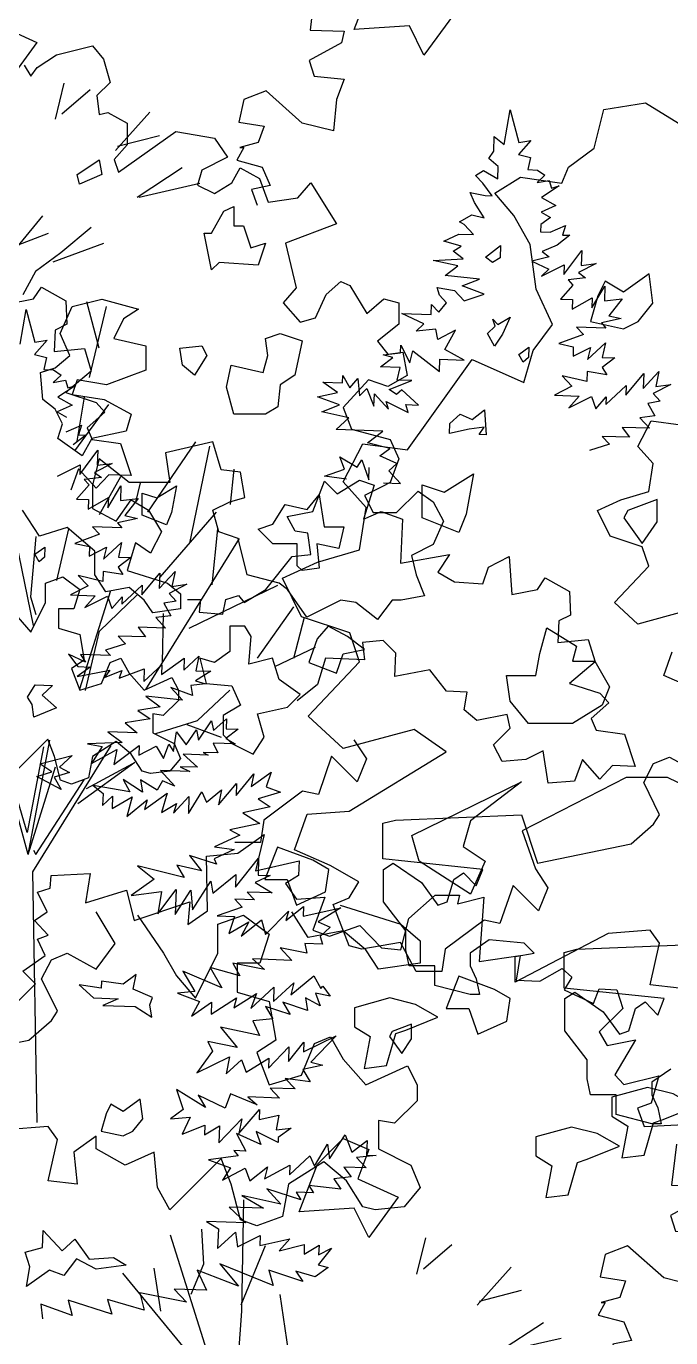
# Model space of a CAD drawing. Header units: inches. Extents: x 11.9 to 85.3, y 21.1 to 37.4.
# Drawn here: x 53.824 to 54.137, y 23.204 to 23.84 of the extents above; entities that cross this region are included whole.
import ezdxf

# ---------------------------------------------------------------- set-up
doc = ezdxf.new("R2010")
doc.units = ezdxf.units.IN
doc.header["$MEASUREMENT"] = 0
doc.layers.add('CAY', color=94, linetype='Continuous')
doc.layers.add('CAY-3', color=61, linetype='Continuous')

# ---------------------------------------------------------------- blocks, each defined once
blk = doc.blocks.new('A$C76451831')
at = {"layer": 'CAY'}
for p, q in [((5943, 1269.4), (5949.7, 1306.8)), ((5949.7, 1306.8), (5958.9, 1271.5)), ((5931.9, 1262.1), (5932.4, 1277.9)), ((5932.4, 1277.9), (5943, 1269.4)), ((5926.6, 1254.1), (5931.9, 1262.1)), ((5972.1, 1273.8), (5958.5, 1258.4)), ((5958.9, 1271.5), (5972.1, 1273.8)), ((5936.7, 1245.6), (5926.6, 1254.1)), ((5958.5, 1258.4), (5971.5, 1255.2)), ((5971.5, 1255.2), (5968.8, 1242.2)), ((5912.4, 1236), (5920.7, 1241.1)), ((5920.2, 1227.6), (5912.4, 1236)), ((5920.7, 1241.1), (5936.3, 1232.4)), ((5936.3, 1232.4), (5936.7, 1245.6)), ((5968.8, 1242.2), (5979.2, 1241.8)), ((5987.1, 1236.1), (5978.7, 1228.2)), ((5979.2, 1241.8), (5987.1, 1236.1)), ((5930.2, 1214.1), (5920.2, 1227.6)), ((5978.7, 1228.2), (5991.9, 1230.5)), ((6002.6, 1224.7), (5983.6, 1212.2)), ((5991.9, 1230.5), (5994.4, 1222.3)), ((5994.4, 1222.3), (6002.6, 1224.7)), ((5906.3, 1217.6), (5922.5, 1214.3)), ((5911.3, 1206.6), (5906.3, 1217.6)), ((5921.6, 1190.3), (5911.3, 1206.6)), ((5922.5, 1214.3), (5930.2, 1214.1)), ((5983.6, 1212.2), (5999.1, 1203.5)), ((5894.8, 1185.8), (5908.2, 1193.5)), ((5908.2, 1193.5), (5921.6, 1190.3)), ((5993.3, 1190.6), (5982.6, 1182.8)), ((5999.1, 1203.5), (5983, 1196.4)), ((5983, 1196.4), (5993.3, 1190.6)), ((5900.1, 1182.9), (5894.8, 1185.8)), ((5910.1, 1172.2), (5900.1, 1182.9)), ((5982.6, 1182.8), (5982.3, 1175.1)), ((5992.7, 1174.7), (6009.3, 1181.8)), ((6009.3, 1181.8), (6006.2, 1171.5)), ((5878.2, 1165.1), (5894.3, 1172.7)), ((5896.6, 1159.5), (5878.2, 1165.1)), ((5894.3, 1172.7), (5910.1, 1172.2)), ((5982.3, 1175.1), (5992.7, 1174.7)), ((6013.9, 1171.3), (6000.4, 1160.8)), ((6006.2, 1171.5), (6013.9, 1171.3)), ((5888.2, 1154.3), (5896.6, 1159.5)), ((5898.8, 1145.8), (5888.2, 1154.3)), ((5991.8, 1148), (5973, 1143.2)), ((6000.4, 1160.8), (5984.3, 1153.7)), ((5984.3, 1153.7), (5991.8, 1148)), ((6007.4, 1128.9), (6026.9, 1154.9)), ((6026.9, 1154.9), (6026.3, 1138.6)), ((5866.6, 1144.2), (5898.8, 1145.8)), ((5893.1, 1138.3), (5866.6, 1144.2)), ((5879.6, 1127.9), (5893.1, 1138.3)), ((5973, 1143.2), (5991.3, 1134.9)), ((5983.3, 1127), (6007.8, 1139.3)), ((5991.3, 1134.9), (5983.3, 1127)), ((6007.8, 1139.3), (6007.4, 1128.9)), ((6042.3, 1140.8), (6023.3, 1131)), ((6026.3, 1138.6), (6042.3, 1140.8)), ((5916.6, 1123.9), (5879.6, 1127.9)), ((5897.8, 1116.8), (5916.6, 1123.9)), ((6030.9, 1125.3), (6012.2, 1123.3)), ((6012.2, 1123.3), (6017.4, 1117.6)), ((6023.3, 1131), (6030.9, 1125.3)), ((5435.2, 1102.7), (5443.6, 1115.3)), ((5443.6, 1115.3), (5470, 1100.6)), ((5871, 1115), (5889.4, 1111.7)), ((5873.4, 1106.8), (5871, 1115)), ((5880.8, 1098.4), (5873.4, 1106.8)), ((5889.4, 1111.7), (5899.9, 1100.4)), ((5921.5, 1107.8), (5897.8, 1116.8)), ((5899.9, 1100.4), (5921.5, 1107.8)), ((6017.4, 1117.6), (6003.8, 1102.2)), ((6037.9, 1092.9), (6051.8, 1116.4)), ((6051.8, 1116.4), (6051.3, 1100.6)), ((5407.8, 1097.4), (5435.2, 1102.7)), ((5420.6, 1053.6), (5427.3, 1091)), ((5427.3, 1091), (5436.5, 1055.8)), ((5470, 1100.6), (5471.1, 1075.2)), ((5864.5, 1085.8), (5864.9, 1096.7)), ((5864.9, 1096.7), (5872.8, 1088.2)), ((5872.8, 1088.2), (5880.8, 1098.4)), ((6003.8, 1102.2), (6016.9, 1101.8)), ((6016.5, 1091.4), (6038.3, 1103.8)), ((6016.9, 1101.8), (6016.5, 1091.4)), ((6038.3, 1103.8), (6037.9, 1092.9)), ((6051.3, 1100.6), (6070.4, 1102.6)), ((6070.4, 1102.6), (6056.2, 1084.5)), ((5856.5, 1075.7), (5832.8, 1086.9)), ((5832.8, 1086.9), (5864.5, 1085.8)), ((6069.6, 1081.4), (6048.2, 1076.7)), ((6048.2, 1076.7), (6053, 1071.1)), ((6056.2, 1084.5), (6069.6, 1081.4)), ((5458.4, 1068.9), (5457.3, 1045.7)), ((5471.1, 1075.2), (5458.4, 1068.9)), ((5848, 1067.8), (5856.5, 1075.7)), ((5869.4, 1069.8), (5848, 1067.8)), ((5871.7, 1058.8), (5869.4, 1069.8)), ((5890.7, 1069), (5871.7, 1058.8)), ((5879.1, 1048.1), (5890.7, 1069)), ((6028.7, 1064.2), (6002.1, 1054.3)), ((6053, 1071.1), (6021.3, 1072.2)), ((6021.3, 1072.2), (6028.7, 1064.2)), ((5449.8, 1058.1), (5436.1, 1042.7)), ((5436.5, 1055.8), (5449.8, 1058.1)), ((5457.3, 1045.7), (5490, 1048.9)), ((5490, 1048.9), (5497.4, 1024.6)), ((5831.4, 1044.3), (5831.6, 1052.5)), ((5831.6, 1052.5), (5841.4, 1033.6)), ((5900, 1036.5), (5879.1, 1048.1)), ((6002.1, 1054.3), (6017.8, 1051)), ((6017.8, 1051), (6017.5, 1040.6)), ((6017.5, 1040.6), (6036.4, 1050.3)), ((6033.2, 1037.3), (6052.4, 1055.2)), ((6036.4, 1050.3), (6033.2, 1037.3)), ((6052.4, 1055.2), (6049.1, 1039.5)), ((5436.1, 1042.7), (5449.1, 1039.5)), ((5449.1, 1039.5), (5446.4, 1026.4)), ((5809.5, 1029.2), (5823, 1039.2)), ((5812.7, 1042.3), (5831.4, 1044.3)), ((5823, 1039.2), (5812.7, 1042.3)), ((5841.4, 1033.6), (5844.6, 1046.6)), ((5844.6, 1046.6), (5873.3, 1024.3)), ((5873.3, 1024.3), (5873.7, 1037.4)), ((5873.7, 1037.4), (5900, 1036.5)), ((6062.7, 1039), (6048.8, 1028.6)), ((6049.1, 1039.5), (6062.7, 1039)), ((2228.3, 971.5), (2215.1, 1021.6)), ((5446.4, 1026.4), (5456.8, 1026.1)), ((5464.8, 1020.4), (5456.3, 1012.5)), ((5456.8, 1026.1), (5464.8, 1020.4)), ((5497.4, 1024.6), (5470, 1001.4)), ((5768.6, 1012.1), (5768.9, 1019.8)), ((5768.9, 1019.8), (5776.6, 1006.4)), ((5830.8, 1028.5), (5809.5, 1029.2)), ((5827.6, 1015), (5830.8, 1028.5)), ((6032.8, 1024.2), (6032.4, 1013.3)), ((6053.9, 1020.7), (6032.8, 1024.2)), ((6048.8, 1028.6), (6053.9, 1020.7)), ((6074.5, 998.7), (6093.9, 1022)), ((6093.3, 1005.7), (6110.2, 1024.2)), ((6093.9, 1022), (6093.3, 1005.7)), ((6110.2, 1024.2), (6107, 1008)), ((2217.8, 939.8), (2236.3, 1016.3)), ((5456.3, 1012.5), (5469.5, 1014.7)), ((5480.2, 1008.9), (5461.2, 996.5)), ((5469.5, 1014.7), (5472, 1006.5)), ((5472, 1006.5), (5480.2, 1008.9)), ((5747.3, 1012.8), (5768.6, 1012.1)), ((5763.2, 1001.4), (5747.3, 1012.8)), ((5776.6, 1006.4), (5785.1, 1016.5)), ((5785.1, 1016.5), (5787.1, 997.8)), ((5787.1, 997.8), (5795.1, 1005.7)), ((5795.1, 1005.7), (5802.6, 986.9)), ((5819.1, 1004.9), (5843.5, 1014.5)), ((5843.5, 1014.5), (5827.6, 1015)), ((6016.3, 1008.4), (5997.4, 998.7)), ((6005.9, 1019.7), (6016.3, 1008.4)), ((6032.4, 1013.3), (6005.9, 1019.7)), ((6052.8, 988.6), (6074.8, 1009.1)), ((6074.8, 1009.1), (6074.5, 998.7)), ((6122.9, 1010.1), (6104, 1000.4)), ((6107, 1008), (6122.9, 1010.1)), ((5461.2, 996.5), (5476.8, 987.8)), ((5470, 1001.4), (5502.7, 990.9)), ((5741.8, 996.7), (5763.2, 1001.4)), ((5765.5, 988.2), (5741.8, 996.7)), ((5802.6, 986.9), (5803.1, 1000)), ((5803.1, 1000), (5818.4, 983.6)), ((5818.4, 983.6), (5815.9, 991.8)), ((5815.9, 991.8), (5839.5, 980.1)), ((5827.1, 999.2), (5819.1, 1004.9)), ((5832.7, 1004.4), (5827.1, 999.2)), ((5850.7, 987.9), (5832.7, 1004.4)), ((5997.4, 998.7), (6024.1, 997.7)), ((6024.1, 997.7), (6012.8, 985)), ((6012.8, 985), (6037.3, 997.3)), ((6037.3, 997.3), (6042.2, 983.9)), ((6042.2, 983.9), (6053.1, 996.7)), ((6053.1, 996.7), (6052.8, 988.6)), ((6111.4, 992), (6098.2, 989.7)), ((6104, 1000.4), (6111.4, 992)), ((5476.8, 987.8), (5460.6, 980.6)), ((5460.6, 980.6), (5470.9, 974.8)), ((5512.2, 980.3), (5493.2, 963.4)), ((5502.7, 990.9), (5512.2, 980.3)), ((5746.2, 980.7), (5765.5, 988.2)), ((5775.4, 974.2), (5746.2, 980.7)), ((5839.5, 980.1), (5837.1, 988.4)), ((5837.1, 988.4), (5850.7, 987.9)), ((6098.2, 989.7), (6105.9, 976.3)), ((5470.3, 959), (5486.9, 966.1)), ((5486.9, 966.1), (5483.8, 955.8)), ((5493.2, 963.4), (5498.5, 950.8)), ((5761.9, 961.5), (5775.4, 974.2)), ((6070.5, 963.9), (6078.3, 953.2)), ((6099.9, 962.9), (6070.5, 963.9)), ((6105.9, 976.3), (6089.5, 974.1)), ((6089.5, 974.1), (6099.9, 962.9)), ((5491.5, 955.5), (5478, 945.1)), ((5483.8, 955.8), (5491.5, 955.5)), ((5498.5, 950.8), (5529.1, 946.6)), ((5812.1, 959.8), (5761.9, 961.5)), ((5795.8, 947.2), (5812.1, 959.8)), ((6078.3, 953.2), (6048.9, 954.2)), ((6048.9, 954.2), (6056.8, 945.8)), ((5485, 913.1), (5504.5, 939.2)), ((5504.5, 939.2), (5503.9, 922.9)), ((5529.1, 946.6), (5540.7, 911.8)), ((5819.6, 940.9), (5795.8, 947.2)), ((5808.9, 933.2), (5819.6, 940.9)), ((6056.8, 945.8), (6035.2, 938.9)), ((5460.9, 911.2), (5485.4, 923.5)), ((5485.4, 923.5), (5485, 913.1)), ((5519.9, 925), (5501, 915.3)), ((5503.9, 922.9), (5519.9, 925)), ((5770.8, 918.6), (5765.8, 931.9)), ((5765.8, 931.9), (5784.4, 920.9)), ((5784.4, 920.9), (5789.7, 928.8)), ((5789.7, 928.8), (5797.1, 907.3)), ((5827.2, 924.8), (5808.9, 933.2)), ((5818.7, 916.9), (5827.2, 924.8)), ((2201.9, 860.6), (2238.9, 910.7)), ((2204.6, 871.1), (2212.5, 918.7)), ((5483.7, 919.1), (5475.3, 895.9)), ((5502.7, 898.1), (5483.7, 919.1)), ((5508.5, 909.6), (5489.8, 907.5)), ((5489.8, 907.5), (5495.1, 901.9)), ((5501, 915.3), (5508.5, 909.6)), ((5516.4, 912.8), (5502.7, 898.1)), ((5540.7, 911.8), (5516.4, 912.8)), ((5749.2, 911.2), (5770.8, 918.6)), ((5773.1, 908.1), (5749.2, 911.2)), ((5797.1, 907.3), (5797.6, 920.4)), ((5831.4, 903.4), (5818.7, 916.9)), ((5495.1, 901.9), (5481.4, 886.5)), ((5515.5, 877.1), (5529.5, 900.7)), ((5529.5, 900.7), (5528.9, 884.8)), ((5812.9, 904), (5831.4, 903.4)), ((5481.4, 886.5), (5494.5, 886)), ((5494.1, 875.6), (5515.9, 888)), ((5494.5, 886), (5494.1, 875.6)), ((5515.9, 888), (5515.5, 877.1)), ((5528.9, 884.8), (5548, 886.9)), ((5548, 886.9), (5533.8, 868.8)), ((2281, 794.5), (2332.5, 870.4)), ((2326.2, 761), (2347.8, 865.6)), ((2491.6, 827), (2512.8, 868.3)), ((2512.8, 868.3), (2561.2, 861.8)), ((5547.3, 865.6), (5525.8, 860.9)), ((5533.8, 868.8), (5547.3, 865.6)), ((5498.9, 856.4), (5506.3, 848.5)), ((5530.6, 855.3), (5498.9, 856.4)), ((5525.8, 860.9), (5530.6, 855.3)), ((2370.1, 802.5), (2374.1, 840.9)), ((5506.3, 848.5), (5479.7, 838.5)), ((5479.7, 838.5), (5495.4, 835.2)), ((5510.8, 821.5), (5530, 839.5)), ((5530, 839.5), (5526.8, 823.7)), ((2228.6, 791.9), (2251.7, 832.8)), ((2268, 805.1), (2272.9, 825.9)), ((2516.4, 799.3), (2491.6, 827)), ((5495.4, 835.2), (5495.1, 824.8)), ((5495.1, 824.8), (5514, 834.6)), ((5514, 834.6), (5510.8, 821.5)), ((5540.3, 823.2), (5526.4, 812.8)), ((5526.8, 823.7), (5540.3, 823.2)), ((5510.4, 808.4), (5510, 797.5)), ((5531.5, 805), (5510.4, 808.4)), ((5526.4, 812.8), (5531.5, 805)), ((5570.9, 790), (5587.9, 808.4)), ((5587.9, 808.4), (5584.6, 792.2)), ((2294.3, 724.1), (2354.9, 794.5)), ((2509.3, 753.8), (2516.4, 799.3)), ((5510, 797.5), (5483.5, 803.9)), ((5483.5, 803.9), (5494, 792.7)), ((5530.4, 772.8), (5552.4, 793.3)), ((5552.1, 782.9), (5571.5, 806.3)), ((5552.4, 793.3), (5552.1, 782.9)), ((5571.5, 806.3), (5570.9, 790)), ((5600.5, 794.4), (5581.6, 784.6)), ((5584.6, 792.2), (5600.5, 794.4)), ((5494, 792.7), (5475, 782.9)), ((5475, 782.9), (5501.7, 782)), ((5501.7, 782), (5490.4, 769.2)), ((5490.4, 769.2), (5514.9, 781.5)), ((5514.9, 781.5), (5519.8, 768.2)), ((5519.8, 768.2), (5530.7, 781)), ((5530.7, 781), (5530.4, 772.8)), ((5581.6, 784.6), (5589, 776.2)), ((2159.9, 768.1), (2154, 702.8)), ((2182.7, 720.5), (2195.7, 776.4)), ((2278.7, 602.9), (2379.6, 765.8)), ((2350.1, 715.8), (2356.4, 776.4)), ((5589, 776.2), (5575.8, 773.9)), ((5575.8, 773.9), (5583.5, 760.5)), ((2157.5, 671.8), (2138.7, 763.4)), ((2463.9, 740.3), (2509.3, 753.8)), ((5583.5, 760.5), (5567.1, 758.4)), ((5567.1, 758.4), (5577.6, 747.1)), ((2426.2, 723.2), (2463.9, 740.3)), ((5526.5, 738.5), (5534.4, 730.1)), ((5555.9, 737.5), (5526.5, 738.5)), ((5577.6, 747.1), (5548.1, 748.2)), ((5548.1, 748.2), (5555.9, 737.5)), ((2446.8, 681.3), (2426.2, 723.2)), ((5534.4, 730.1), (5512.8, 723.1)), ((5512.8, 723.1), (5518.1, 717.5)), ((2207.6, 603.7), (2240.9, 709.9)), ((2325.4, 669), (2421.3, 715.4)), ((5472.8, 719.1), (5482.8, 705.6)), ((5491.1, 710.3), (5472.8, 719.1)), ((5518.1, 717.5), (5485.9, 718.6)), ((5485.9, 718.6), (5491.1, 710.3)), ((5573.1, 697), (5597.7, 714.7)), ((5597.3, 701.6), (5613.7, 716.9)), ((5597.7, 714.7), (5597.3, 701.6)), ((5613.7, 716.9), (5610.4, 701.1)), ((2154, 702.8), (2159.9, 684)), ((2228.7, 665.9), (2269.2, 705.2)), ((5496.3, 705.1), (5482.4, 694.7)), ((5482.4, 694.7), (5517.5, 701.6)), ((5482.8, 705.6), (5496.3, 705.1)), ((5517.5, 701.6), (5511.8, 693.7)), ((5511.8, 693.7), (5530.6, 701.2)), ((5527.6, 693.1), (5554.7, 703.1)), ((5530.6, 701.2), (5527.6, 693.1)), ((5554.2, 689.5), (5573.5, 707.4)), ((5554.7, 703.1), (5554.2, 689.5)), ((5573.5, 707.4), (5573.1, 697)), ((5626.7, 700.5), (5610, 690.2)), ((5610.4, 701.1), (5626.7, 700.5)), ((2296.7, 631.7), (2297.9, 685.1)), ((2399.3, 636.8), (2438.6, 692.2)), ((2438.6, 636.8), (2450, 680.8)), ((2498.7, 664.2), (2446.8, 681.3)), ((5606.7, 674.5), (5583.5, 683)), ((5583.5, 683), (5596.1, 669.4)), ((5620.8, 687.1), (5604.8, 685)), ((5604.8, 685), (5606.7, 674.5)), ((5610, 690.2), (5620.8, 687.1)), ((2213.4, 601.8), (2228.7, 665.9)), ((5596.1, 669.4), (5556.4, 673.5)), ((5556.4, 673.5), (5571.9, 662.1)), ((2509.3, 632.9), (2498.7, 664.2)), ((5571.9, 662.1), (5547.7, 658)), ((5547.7, 658), (5561, 649.3)), ((2417.8, 627.7), (2461.8, 648.6)), ((5561, 649.3), (5534.1, 644.8)), ((5534.1, 644.8), (5546.9, 634)), ((5613.2, 626.2), (5627.1, 647)), ((5627.1, 647), (5629.4, 636.5)), ((5629.4, 636.5), (5643.5, 649.2)), ((5656.2, 637.9), (5642.7, 627.9)), ((5643.5, 649.2), (5643.1, 638.3)), ((5643.1, 638.3), (5656.2, 637.9)), ((5530.7, 623.7), (5493.4, 622.2)), ((5515.2, 635.1), (5530.7, 623.7)), ((5546.9, 634), (5515.2, 635.1)), ((5586.1, 614), (5589.5, 635.2)), ((5589.5, 635.2), (5599.9, 621.2)), ((5599.9, 621.2), (5610.9, 637.2)), ((5610.9, 637.2), (5613.2, 626.2)), ((5642.7, 627.9), (5652.9, 622.1)), ((5493.4, 622.2), (5509.2, 619.4)), ((5509.2, 619.4), (5497.7, 600.8)), ((5497.7, 600.8), (5525, 616.1)), ((5521.7, 599.9), (5549.1, 620.3)), ((5525, 616.1), (5521.7, 599.9)), ((5549.1, 620.3), (5548.8, 609.9)), ((5548.8, 609.9), (5567.7, 619.6)), ((5567.7, 619.6), (5575.4, 606.2)), ((5575.4, 606.2), (5581.3, 621.9)), ((5581.3, 621.9), (5586.1, 614)), ((5596.8, 610.9), (5612.2, 596.8)), ((5623.5, 610), (5596.8, 610.9)), ((5618.2, 612.9), (5623.5, 610)), ((5634, 612.3), (5618.2, 612.9)), ((5629, 622.9), (5634, 612.3)), ((5652.9, 622.1), (5629, 622.9)), ((2334.4, 569.5), (2369.4, 602.2)), ((5612.2, 596.8), (5593.6, 597.4)), ((5593.6, 597.4), (5603.9, 592.1)), ((5552.8, 569.8), (5532, 583.7)), ((5532, 583.7), (5539.2, 570.3)), ((5568.7, 572), (5550.5, 583.1)), ((5550.5, 583.1), (5552.8, 569.8)), ((5574.5, 582.2), (5568.7, 572)), ((5603.9, 592.1), (5572.2, 593.2)), ((5572.2, 593.2), (5587.5, 576.3)), ((5587.5, 576.3), (5574.5, 582.2)), ((5653.7, 566.3), (5673.1, 589.7)), ((5669.9, 576.2), (5691.8, 591.7)), ((5673.1, 589.7), (5669.9, 576.2)), ((5691.8, 591.7), (5686.2, 575.6)), ((2289.6, 555.4), (2334.4, 569.5)), ((5499.6, 577.1), (5510.2, 568.6)), ((5539.2, 570.3), (5499.6, 577.1)), ((5510.2, 568.6), (5509.7, 555.5)), ((5554.9, 551.2), (5579.5, 568.9)), ((5579.5, 568.9), (5573.3, 547.8)), ((5602.3, 546.8), (5616.7, 570.3)), ((5616.7, 570.3), (5621.8, 559.3)), ((5621.8, 559.3), (5638.1, 572.3)), ((5634.8, 556.1), (5654.2, 579.4)), ((5638.1, 572.3), (5634.8, 556.1)), ((5654.2, 579.4), (5653.7, 566.3)), ((5701.9, 570.1), (5677.6, 562.8)), ((5686.2, 575.6), (5701.9, 570.1)), ((2323, 565.2), (2360, 551.4)), ((5509.7, 555.5), (5520.5, 565.5)), ((5520.5, 565.5), (5520, 552.4)), ((5520, 552.4), (5541.7, 564.8)), ((5541.7, 564.8), (5536, 543.7)), ((5536, 543.7), (5557.9, 561.5)), ((5557.9, 561.5), (5554.9, 551.2)), ((5573.3, 547.8), (5589.5, 557.7)), ((5586.4, 547.4), (5602.9, 565.4)), ((5589.5, 557.7), (5586.4, 547.4)), ((5602.9, 565.4), (5602.3, 546.8)), ((5690.5, 554.2), (5661.2, 547.5)), ((5677.6, 562.8), (5690.5, 554.2)), ((2151.6, 424.8), (2117.3, 549.9)), ((2168.2, 540.8), (2150.5, 448.4)), ((2151.6, 424.8), (2175, 548.1)), ((2156.8, 405.9), (2241.3, 542.4)), ((5661.2, 547.5), (5679.4, 536)), ((5683.6, 539.8), (5680.1, 515.6)), ((2205.1, 479.9), (2266.8, 524.3)), ((5679.4, 536), (5647, 529.4)), ((5647, 529.4), (5657.7, 523.6)), ((2150.5, 448.4), (2129.2, 520.8)), ((2151.6, 424.8), (2181.2, 519.2)), ((2214.5, 496), (2264.5, 523.1)), ((5657.7, 523.6), (5630.5, 510.9)), ((5630.5, 510.9), (5651.7, 507.9)), ((5680.1, 515.6), (5652.4, 515.6)), ((2159.9, 424.8), (2212.2, 505.4)), ((5632.6, 492.3), (5603.4, 501.4)), ((5603.4, 501.4), (5616.4, 485.1)), ((5651.7, 507.9), (5630, 497.8)), ((5630, 497.8), (5632.6, 492.3)), ((5653, 467.5), (5678.1, 498.8)), ((5678.1, 498.8), (5677.5, 480.3)), ((5597.6, 477.6), (5547.3, 490.2)), ((5547.3, 490.2), (5565.4, 476)), ((5589.9, 491), (5597.6, 477.6)), ((5616.4, 485.1), (5589.9, 491)), ((5565.4, 476), (5540.7, 458.3)), ((5606.8, 442.8), (5626.5, 473.9)), ((5626.5, 473.9), (5628.7, 460.7)), ((5628.7, 460.7), (5653.5, 481.1)), ((5653.5, 481.1), (5653, 467.5)), ((5690.6, 479.8), (5674.5, 472.2)), ((5674.5, 472.2), (5692.6, 461.1)), ((5677.5, 480.3), (5690.6, 479.8)), ((5540.7, 458.3), (5573.1, 462.6)), ((5569.5, 438.7), (5589, 464.8)), ((5573.1, 462.6), (5569.5, 438.7)), ((5589, 464.8), (5588.1, 438)), ((5588.1, 438), (5604.8, 464.2)), ((5604.8, 464.2), (5606.8, 442.8)), ((5652.5, 454.4), (5660.4, 445.9)), ((5673.8, 453.6), (5652.5, 454.4)), ((5665.9, 462.1), (5673.8, 453.6)), ((5692.6, 461.1), (5665.9, 462.1)), ((5660.4, 445.9), (5633.3, 436.5)), ((5685.6, 416.1), (5710.5, 441.5)), ((5707.5, 431.2), (5726.6, 446.4)), ((5710.5, 441.5), (5707.5, 431.2)), ((5726.6, 446.4), (5726.2, 435.9)), ((5726.2, 435.9), (5766.8, 445)), ((5766.8, 445), (5742.3, 429.9)), ((2157.5, 429.5), (2159.9, 424.8)), ((5633.3, 436.5), (5651.9, 435.8)), ((5651.9, 435.8), (5645.8, 417.4)), ((5645.8, 417.4), (5667.5, 429.8)), ((5659.3, 414.3), (5681.2, 432.1)), ((5667.5, 429.8), (5659.3, 414.3)), ((5681.2, 432.1), (5685.6, 416.1)), ((5742.3, 429.9), (5755.2, 424.1)), ((5755.2, 424.1), (5744.5, 414)), ((5744.5, 414), (5746.9, 405.8)), ((2161.5, 135.4), (2156.8, 405.9)), ((5701.4, 401.9), (5714.1, 388.3)), ((5730.2, 395.9), (5701.4, 401.9)), ((5746.9, 405.8), (5727.9, 406.4)), ((5727.9, 406.4), (5730.2, 395.9)), ((5650.1, 385.1), (5657.8, 371.7)), ((5684.3, 378.5), (5650.1, 385.1)), ((5714.1, 388.3), (5671.6, 389.8)), ((5671.6, 389.8), (5684.3, 378.5)), ((5596.3, 376.6), (5609.2, 354.8)), ((5638.3, 358.8), (5596.3, 376.6)), ((5625.9, 380.5), (5638.3, 358.8)), ((5657.8, 371.7), (5625.9, 380.5)), ((5712.8, 351.2), (5737.6, 371.6)), ((5737.6, 371.6), (5745.2, 357.8)), ((5609.2, 354.8), (5590.5, 352.7)), ((5669.7, 336.4), (5694.5, 359.5)), ((5694, 343.7), (5716, 364.2)), ((5694.5, 359.5), (5694, 343.7)), ((5716, 364.2), (5712.8, 351.2)), ((5745.2, 357.8), (5747.6, 360.4)), ((5747.6, 360.4), (5755.4, 349.7)), ((5590.5, 352.7), (5614.2, 343.7)), ((5614.2, 343.7), (5605.5, 328.2)), ((5605.5, 328.2), (5627.4, 343.3)), ((5626.9, 330.2), (5654.2, 347.8)), ((5627.4, 343.3), (5626.9, 330.2)), ((5651.2, 337), (5675.7, 352.5)), ((5654.2, 347.8), (5651.2, 337)), ((5675.7, 352.5), (5669.7, 336.4)), ((5730.8, 334.2), (5704.4, 343.3)), ((5704.4, 343.3), (5712.1, 329.9)), ((5744.6, 339.2), (5728.6, 347.9)), ((5728.6, 347.9), (5730.8, 334.2)), ((5755.4, 349.7), (5739.6, 353)), ((5739.6, 353), (5744.6, 339.2)), ((5712.1, 329.9), (5685.6, 338.5)), ((5685.6, 338.5), (5693.3, 325.1)), ((5636.8, 316.2), (5655.1, 294.3)), ((5679.1, 307), (5636.8, 316.2)), ((5693.3, 325.1), (5672, 323.1)), ((5672, 323.1), (5679.1, 307)), ((5623.2, 300.8), (5628.2, 290.2)), ((5655.1, 294.3), (5623.2, 300.8)), ((5710.3, 279.2), (5726.9, 299.9)), ((5726.5, 289.5), (5762, 306.9)), ((5726.9, 299.9), (5726.5, 289.5)), ((5762, 306.9), (5734.3, 278.4)), ((5628.2, 290.2), (5611.5, 266.8)), ((5611.5, 266.8), (5646.6, 284.1)), ((5646.6, 284.1), (5643.2, 265.7)), ((5688.7, 271.8), (5710.9, 295)), ((5710.9, 295), (5710.3, 279.2)), ((5643.2, 265.7), (5659.6, 281)), ((5659.6, 281), (5664.6, 267.6)), ((5664.6, 267.6), (5689.1, 282.7)), ((5689.1, 282.7), (5688.7, 271.8)), ((5747.3, 275.2), (5725.9, 270.5)), ((5725.9, 270.5), (5733.6, 257.1)), ((5734.3, 278.4), (5747.3, 275.2)), ((5733.6, 257.1), (5706.9, 260.7)), ((5706.9, 260.7), (5717.4, 249.5)), ((5620.7, 229.3), (5589.6, 249)), ((5589.6, 249), (5596.6, 227.4)), ((5641.9, 228.5), (5613, 242.7)), ((5613, 242.7), (5620.7, 229.3)), ((5647.9, 244.2), (5641.9, 228.5)), ((5676.5, 232.3), (5647.9, 244.2)), ((5700.8, 239.6), (5666.4, 240.8)), ((5666.4, 240.8), (5676.5, 232.3)), ((5717.4, 249.5), (5690.7, 250.4)), ((5690.7, 250.4), (5700.8, 239.6)), ((5596.6, 227.4), (5583.1, 217)), ((5656.8, 201.3), (5679, 227.2)), ((5679, 227.2), (5678.7, 216.4)), ((5583.1, 217), (5604.4, 219)), ((5604.4, 219), (5595.6, 200.7)), ((5635.2, 191.1), (5660.1, 217)), ((5660.1, 217), (5656.8, 201.3)), ((5678.7, 216.4), (5700.1, 221.1)), ((5700.1, 221.1), (5696.9, 205.3)), ((5595.6, 200.7), (5620, 210.3)), ((5620, 210.3), (5619.6, 199.9)), ((5619.6, 199.9), (5635.8, 209.7)), ((5635.8, 209.7), (5635.2, 191.1)), ((5654.1, 201.4), (5664.3, 182.4)), ((5680.4, 189.6), (5654.1, 201.4)), ((5699.1, 191.6), (5675.5, 203.3)), ((5675.5, 203.3), (5680.4, 189.6)), ((5696.9, 205.3), (5713.2, 207)), ((5713.2, 207), (5699.3, 197.1)), ((5754.7, 173.8), (5771.4, 200)), ((5771.4, 200), (5778.9, 181.1)), ((5699.3, 197.1), (5699.1, 191.6)), ((5738.5, 166.2), (5752.5, 189.8)), ((5752.5, 189.8), (5754.7, 173.8)), ((5778.9, 181.1), (5795.2, 193.7)), ((5795.2, 193.7), (5794.7, 177.9)), ((5656, 177.3), (5624.1, 172.9)), ((5624.1, 172.9), (5647.8, 164.4)), ((5651.2, 182.9), (5656, 177.3)), ((5664.3, 182.4), (5651.2, 182.9)), ((5711.5, 156.8), (5733.5, 177.3)), ((5733.5, 177.3), (5738.5, 166.2)), ((5805.1, 177.5), (5783.7, 175.5)), ((5783.7, 175.5), (5794.2, 164.3)), ((5794.7, 177.9), (5805.1, 177.5)), ((5647.8, 164.4), (5639.2, 151.1)), ((5639.2, 151.1), (5663.7, 163.9)), ((5663.7, 163.9), (5668.6, 150.1)), ((5668.6, 150.1), (5687.7, 165.3)), ((5684.6, 152.2), (5711.8, 167.2)), ((5687.7, 165.3), (5684.6, 152.2)), ((5711.8, 167.2), (5711.5, 156.8)), ((5794.2, 164.3), (5770.2, 165.1)), ((5770.2, 165.1), (5778, 154.4)), ((5723.7, 129.6), (5686.9, 141.7)), ((5686.9, 141.7), (5702.2, 124.9)), ((5766.7, 141.2), (5732.4, 145.1)), ((5732.4, 145.1), (5737.5, 137.3)), ((5778, 154.4), (5759.3, 152.4)), ((5759.3, 152.4), (5766.7, 141.2)), ((5702.2, 124.9), (5659.9, 134.5)), ((5659.9, 134.5), (5683.5, 120.6)), ((5737.5, 137.3), (5718.5, 137.9)), ((5718.5, 137.9), (5723.7, 129.6)), ((5646.4, 121.9), (5664.3, 104.9)), ((5683.5, 120.6), (5646.4, 121.9)), ((5621.8, 106.4), (5634.7, 98.2)), ((5664.3, 104.9), (5621.8, 106.4)), ((5634.7, 98.2), (5633.9, 77)), ((5633.9, 77), (5653.1, 94.9)), ((5653.1, 94.9), (5655.3, 78.9)), ((5655.3, 78.9), (5679.7, 91.2)), ((5679.7, 91.2), (5679.3, 80.4)), ((5679.3, 80.4), (5711.8, 87.4)), ((5711.8, 87.4), (5700.4, 74.6)), ((5700.4, 74.6), (5727.4, 81.4)), ((5727.4, 81.4), (5727.1, 71)), ((5727.1, 71), (5743.3, 80.8)), ((5756.7, 77.6), (5742.5, 59.6)), ((5743.3, 80.8), (5742.9, 70.4)), ((5742.9, 70.4), (5756.7, 77.6)), ((5693.7, 37.2), (5636.1, 60.6)), ((5636.1, 60.6), (5656.5, 36.3)), ((5742.5, 59.6), (5753.3, 56.5)), ((5656.5, 36.3), (5611.8, 53.7)), ((5611.8, 53.7), (5621.9, 32)), ((5726, 41.5), (5689.3, 53.7)), ((5689.3, 53.7), (5693.7, 37.2)), ((5739.3, 46.5), (5718.3, 52.7)), ((5718.3, 52.7), (5726, 41.5)), ((5753.3, 56.5), (5739.3, 46.5)), ((5600.2, 19.2), (5549.8, 29.1)), ((5549.8, 29.1), (5554.6, 10.4)), ((5621.9, 32), (5587.1, 33.3)), ((5587.1, 33.3), (5600.2, 19.2)), ((5476.9, 4.9), (5442.9, 17)), ((5442.9, 17), (5445, 1)), ((5472.5, 21.4), (5476.9, 4.9)), ((5519.5, 6.1), (5472.5, 21.4)), ((5515.1, 22.2), (5519.5, 6.1)), ((5554.6, 10.4), (5515.1, 22.2))]:
    blk.add_line(p, q, dxfattribs=at)
for points in [[(5029.1, 1592), (5047.1, 1610), (5033.4, 1623.7), (5057.6, 1640.6), (5049.2, 1658.5), (5060.8, 1662.7), (5046, 1678.5), (5059.7, 1688), (5049.2, 1709.1), (5062.9, 1713.3), (5063.9, 1727), (5106.1, 1729.1), (5100.9, 1697.5), (5145.2, 1711.2), (5153.6, 1678.5), (5213.7, 1698.6), (5211.6, 1674.3), (5232.7, 1689.1), (5231.6, 1748.1), (5265.4, 1751.3), (5293.9, 1771.3), (5284.4, 1732.3), (5331.8, 1742.9), (5330.8, 1727), (5317.1, 1718.6), (5328.7, 1701.7), (5359.3, 1703.8), (5346.6, 1668), (5364.5, 1661.6), (5397.2, 1673.2), (5420.4, 1649), (5441.5, 1646.9), (5450, 1680.6), (5478.4, 1705.9), (5504.8, 1705.9), (5502.7, 1696.5), (5531.2, 1703.8), (5525.9, 1634.2), (5570.2, 1640.6), (5566, 1614.2), (5591.3, 1613.1), (5615.5, 1626.8), (5626.1, 1617.3), (5617.7, 1603.6), (5649.3, 1588.9), (5655.6, 1604.7), (5674.6, 1603.6), (5680.9, 1583.6), (5655.6, 1558.3), (5664.1, 1543.5), (5694.7, 1549.8), (5672.5, 1511.9), (5682, 1501.3), (5720, 1510.8), (5711.5, 1481.3), (5696.8, 1476), (5704.1, 1456), (5747.4, 1458.1)], [(5738.9, 1437), (5733.7, 1392.7), (5770.6, 1391.6), (5767.4, 1379), (5732.6, 1360), (5737.9, 1343.1), (5770.6, 1340), (5762.2, 1317.8), (5759, 1284.1), (5725.2, 1292.5), (5686.2, 1327.3), (5662, 1317.8), (5656.7, 1293.6), (5684.1, 1289.3), (5677.8, 1271.4), (5657.7, 1266.1), (5662, 1266.1), (5654.6, 1252.4), (5682, 1245), (5690.4, 1225), (5670.4, 1220.8), (5676.7, 1203.9)], [(5271.7, 1376.9), (5269.6, 1256.6), (5264.3, 1187)], [(5192.6, 1338.9), (5231.6, 1214.5)], [(5226.4, 1345.2), (5228.5, 1307.3), (5214.8, 1274.6)], [(5467.9, 1335.7), (5458.4, 1296.7)], [(5294.9, 1327.3), (5268.6, 1263)], [(5496.4, 1328.4), (5465.8, 1302)], [(5174.7, 1303.1), (5182.1, 1256.6)], [(5560.7, 1304.1), (5523.8, 1263)], [(2147.3, 1277), (2154.4, 1265.2), (2161.5, 1274.6), (2182.3, 1288.4), (2221.2, 1297.8), (2233, 1283.7), (2240.1, 1258.5), (2225.9, 1244.3), (2228.3, 1223.9), (2237.7, 1225.8), (2258.6, 1214.4), (2258.6, 1191.2), (2244.4, 1175.1), (2249.1, 1161.4), (2311.2, 1205.4), (2352.9, 1198.3), (2366.7, 1177.9), (2339.1, 1163.7), (2334.4, 1147.6), (2352.9, 1138.5), (2371.4, 1149.9), (2380.4, 1166.1), (2401.2, 1154.7), (2410.7, 1129.1), (2442.9, 1133.8), (2456.7, 1149.9), (2484.6, 1105.9), (2429.6, 1084.7), (2441, 1036.7), (2426.8, 1020.6), (2445.3, 999.7), (2461.8, 1004.1), (2473.2, 1029.6), (2489.3, 1043.4), (2498.7, 1039.1), (2517.2, 1008.8), (2535.7, 1024.9), (2551.8, 1020.6), (2551.8, 997.4), (2528.6, 978.9), (2540, 965.1), (2556.1, 967.1), (2560.8, 941.9), (2540, 930.1), (2519.2, 937.2), (2491.7, 907.3), (2500.7, 884.1), (2542.4, 872.7), (2551.8, 851.9), (2542.4, 826.3), (2533.3, 821.6), (2514.8, 812.5), (2523.9, 794.1), (2549.4, 794.1), (2572.6, 816.9), (2588.7, 805.5), (2600.1, 784.6), (2588.7, 759.5), (2565.6, 747.7), (2570.3, 726.8), (2579.3, 704), (2554.2, 699.3), (2544.7, 699.3), (2528.6, 678.5), (2505.4, 696.9), (2489.3, 699.3), (2452.3, 680.8), (2431.5, 710.7), (2422.5, 717.8), (2387.9, 726.8), (2378.5, 766.1), (2357.6, 773.2), (2350.9, 796.4), (2369.4, 805.5), (2385.5, 810.2), (2380.8, 837.7), (2360, 840.1), (2350.9, 870.4), (2299.8, 858.6), (2304.6, 826.3), (2260.5, 826.3), (2228.3, 851.9), (2221.2, 824), (2221.2, 798.4), (2246.8, 784.6), (2262.9, 807.8), (2281.4, 796.4), (2295.5, 773.2), (2283.7, 750), (2267.6, 761.4), (2258.6, 731.5), (2302.2, 717.8), (2316, 706), (2316, 689.9), (2286.1, 685.5), (2277, 699.3), (2260.5, 713.1), (2235.4, 708.3), (2223.6, 726.8), (2223.6, 752.4), (2193.7, 777.9), (2163.8, 768.5), (2145.4, 796.4)], [(5140.9, 1297.8), (5207.4, 1216.6)], [(5571.3, 1278.8), (5525.9, 1267.2)], [(5310.7, 1274.6), (5323.4, 1189.1), (5320.2, 1149.1)], [(5595.5, 1244), (5547, 1212.3)], [(5614.5, 1227.1), (5549.1, 1212.3)], [(5444.7, 1192.3), (5399.3, 1136.4)], [(5497.4, 1179.7), (5464.7, 1152.2), (5437.3, 1132.2), (5423.6, 1106.9)], [(5451, 1173.3), (5418.3, 1160.7)], [(5456.3, 1142.7), (5511.1, 1162.8)], [(5963.8, 1034.3), (5959.1, 1042.6), (5969.8, 1050.4), (5969.4, 1039.5), (5963.8, 1034.3)], [(5441.4, 818.5), (5436.7, 826.9), (5447.4, 834.6), (5447, 823.8), (5441.4, 818.5)], [(2140.6, 680.8), (2154.4, 664.7), (2170.5, 696.9), (2170.5, 717.8), (2189, 724.5), (2207.5, 710.7), (2200.8, 689.9), (2184.3, 689.9), (2184.3, 669), (2207.5, 662.3), (2212.2, 634.4), (2198.4, 625.4), (2207.5, 602.2), (2230.7, 609.2), (2240.1, 632), (2251.5, 636.8), (2260.5, 620.6), (2277, 602.2), (2306.9, 615.9), (2314, 602.2), (2314, 590.8), (2297.5, 574.6), (2286.1, 576.6), (2286.1, 556.2), (2309.3, 544.4), (2316, 528.2), (2304.6, 514.5), (2283.7, 512.1), (2274.7, 514.5), (2262.9, 533), (2246.8, 546.7), (2221.2, 530.6), (2216.9, 507.4), (2198.4, 500.7), (2186.6, 505), (2179.9, 530.6), (2172.9, 549.1), (2156.8, 533), (2135.9, 512.1)]]:
    blk.add_lwpolyline(points, dxfattribs=at)
for points in [[(5431.9, 1558.7), (5429.3, 1553.4), (5442.5, 1535), (5453, 1550.8), (5453, 1566.7)], [(5162.8, 1464.3), (5160.2, 1485.4), (5141.7, 1472.2), (5128.5, 1480.1), (5123.3, 1469.6), (5118, 1451.1), (5141.7, 1445.8), (5152.3, 1451.1)], [(5351.5, 1415.3), (5379.2, 1443), (5406.9, 1431.1), (5395, 1399.4), (5438.6, 1379.6), (5406.9, 1336.1), (5391, 1367.8), (5331.7, 1363.8)], [(2523.5, 1367), (2551.2, 1394.7), (2578.9, 1382.8), (2567, 1351.1), (2610.6, 1331.3), (2578.9, 1287.8), (2563.1, 1319.5), (2503.7, 1315.5)], [(2220.4, 1169.5), (2228.3, 1174.8), (2231, 1158.9), (2207.2, 1148.4), (2204.6, 1158.9)], [(5922.9, 1147.7), (5939.2, 1160.3), (5938.7, 1147.1), (5930.4, 1142)], [(2362.9, 1119.3), (2373.5, 1124.6), (2373.5, 1103.5), (2384.1, 1103.5), (2392, 1079.7), (2407.8, 1085), (2399.9, 1061.2), (2357.7, 1063.9), (2349.7, 1055.9), (2341.8, 1095.6), (2349.7, 1095.6)], [(5925, 1065.1), (5933.4, 1073), (5931, 1080.8), (5936.2, 1075.1), (5949.6, 1082.8), (5941.3, 1064.5), (5932.7, 1051.7)], [(2209.9, 855.3), (2183.5, 873.8), (2188.8, 889.6), (2180.8, 905.5), (2167.6, 916), (2165, 945.1), (2180.8, 950.3), (2196.7, 963.5), (2186.1, 987.3), (2199.3, 1016.3), (2231, 1024.3), (2270.6, 1013.7), (2254.7, 1003.1), (2244.2, 982), (2278.5, 974.1), (2278.5, 947.7), (2257.4, 939.8), (2236.3, 931.9), (2204.6, 937.1), (2199.3, 921.3), (2233.6, 916), (2262.7, 900.2), (2257.4, 881.7), (2220.4, 873.8)], [(2365.6, 929.2), (2370.9, 953), (2405.2, 945.1), (2410.4, 963.5), (2407.8, 982), (2423.6, 987.3), (2447.4, 979.4), (2439.5, 942.4), (2423.6, 931.9), (2421, 908.1), (2407.8, 900.2), (2373.5, 900.2)], [(5923.9, 955.9), (5916.2, 956.2), (5921.4, 964.1), (5905.5, 962), (5884.1, 957.3), (5884.4, 968.1), (5895.7, 978.2), (5908.6, 972.3), (5922.1, 982.7)], [(2318.1, 953), (2315.4, 971.5), (2339.2, 974.1), (2344.5, 963.5), (2331.3, 942.4)], [(5552.4, 869.2), (5552.4, 892.9), (5568.2, 887.7), (5589.3, 900.9), (5584, 871.8), (5578.8, 858.6)], [(2577.1, 788.1), (2577.1, 823.8), (2600.8, 815.8), (2632.5, 835.6), (2624.6, 792.1), (2616.7, 772.3)], [(2415.7, 781.4), (2428.9, 802.5), (2452.7, 797.2), (2465.9, 813), (2471.2, 778.7), (2492.3, 778.7), (2487, 755), (2463.2, 760.2), (2465.9, 733.8), (2447.4, 731.2), (2442.1, 736.5), (2442.1, 760.2), (2415.7, 760.2), (2399.9, 776.1)], [(5433.8, 664.7), (5428.6, 672.6), (5436.8, 685.9), (5455.8, 685.2), (5444.5, 674.7), (5459.9, 661), (5435.5, 651)], [(2392.2, 660), (2385.5, 671.4), (2369.4, 671.4), (2369.4, 643.8), (2352.9, 632), (2336.8, 636.8), (2343.9, 609.2), (2371.4, 606.9), (2380.8, 586), (2362.3, 574.6), (2362.3, 553.8), (2371.4, 544.4), (2394.6, 533), (2406.4, 551.4), (2399.3, 576.6), (2431.5, 583.7), (2445.3, 597.4), (2422.5, 613.6), (2415.4, 636.8), (2389.8, 630.1)], [(2475.5, 671.4), (2463.7, 657.6), (2454.7, 632), (2484.6, 620.6), (2491.7, 641.5), (2514.8, 646.2), (2496.4, 660)], [(5441.9, 600.5), (5476.7, 609.7), (5463.1, 597), (5473.8, 591.2), (5457.3, 586.3), (5465, 572.9), (5438.7, 587), (5454.8, 591.9)], [(5560.6, 340.2), (5563.6, 348.2), (5542.6, 357.1), (5545.9, 372.9), (5532, 362.5), (5508.5, 366), (5508.2, 358.3), (5484.4, 361.9), (5499.7, 347.7), (5526.4, 346.8), (5509.9, 339.7), (5544.7, 338.5), (5562.9, 327)], [(5431.1, 57.3), (5426.2, 73.3), (5445, 78.1), (5445.6, 96.7), (5466.2, 74.6), (5479.7, 87.3), (5495.3, 65.5), (5521.6, 67.3), (5535, 59.1), (5502.6, 54.8), (5481.7, 65.9), (5467.9, 47.8), (5452.3, 53.8), (5427.7, 36.1)]]:
    blk.add_lwpolyline(points, close=True, dxfattribs=at)
at = {"layer": 'CAY-3'}
for p, q in [((2773.2, 1229.3), (2818.1, 1236.4)), ((2818.1, 1236.4), (2862.9, 1208.6)), ((2762.6, 1187.4), (2773.2, 1229.3)), ((2734.9, 1166.8), (2762.6, 1187.4)), ((2727.8, 1149.6), (2734.9, 1166.8)), ((2655.3, 1139), (2683, 1156.1)), ((2683, 1156.1), (2727.8, 1149.6)), ((2676, 1114.8), (2655.3, 1139)), ((2693.6, 1083.6), (2676, 1114.8)), ((2700.1, 1035.2), (2693.6, 1083.6)), ((2717.8, 996.9), (2700.1, 1035.2)), ((2696.6, 969.1), (2717.8, 996.9)), ((2686.6, 934.3), (2696.6, 969.1)), ((2561.2, 861.8), (2631.1, 959.1)), ((2631.1, 959.1), (2686.6, 934.3)), ((2453.9, 573.9), (2509.3, 632.9)), ((5780.9, 626.5), (5794.5, 605.9)), ((5756.9, 608.7), (5742.6, 567.5)), ((5766.8, 598.8), (5756.9, 608.7)), ((5784.5, 581.1), (5766.8, 598.8)), ((5794.5, 605.9), (5784.5, 581.1)), ((6093.8, 580.2), (6104.4, 600.8)), ((6104.4, 600.8), (6121.5, 607.9)), ((6121.5, 607.9), (6152.8, 590.8)), ((2491.6, 539.1), (2453.9, 573.9)), ((5725.5, 571.1), (5683.6, 539.8)), ((5742.6, 567.5), (5725.5, 571.1)), ((6110.9, 545.4), (6093.8, 580.2)), ((2568.3, 559.8), (2491.6, 539.1)), ((2603, 535.6), (2568.3, 559.8)), ((5812.2, 536.3), (5825.7, 539.8)), ((5825.7, 539.8), (5961.9, 545.3)), ((5961.9, 545.3), (5979, 493.4)), ((6104.4, 535.3), (6110.9, 545.4)), ((2498.1, 471.6), (2603, 535.6)), ((5812.2, 497.9), (5812.2, 536.3)), ((6080.2, 514.1), (6104.4, 535.3)), ((5979, 493.4), (6080.2, 514.1)), ((2797, 507.9), (2685, 450.4)), ((2841.8, 507.9), (2797, 507.9)), ((2876.6, 490.8), (2841.8, 507.9)), ((5920.1, 486.4), (5812.2, 497.9)), ((5812.8, 486.4), (5823.4, 493.4)), ((5812.8, 451.6), (5812.8, 486.4)), ((5823.4, 493.4), (5854, 472.2)), ((5888.8, 475.7), (5899.4, 482.8)), ((5899.4, 482.8), (5913, 468.7)), ((5913, 468.7), (5920.1, 486.4)), ((2439.1, 429.8), (2452.7, 468.1)), ((2452.7, 468.1), (2498.1, 471.6)), ((5854, 472.2), (5871.7, 448)), ((5881.7, 451.6), (5888.8, 475.7)), ((2685, 450.4), (2699.2, 409.1)), ((5836.9, 420.3), (5812.8, 451.6)), ((5871.7, 448), (5881.7, 451.6)), ((2477.5, 412.7), (2439.1, 429.8)), ((2508.7, 395), (2477.5, 412.7)), ((5836.9, 399.6), (5836.9, 420.3)), ((6055.5, 417.4), (5954.9, 364.8)), ((6100.9, 420.9), (6055.5, 417.4)), ((6110.9, 406.7), (6100.9, 420.9)), ((2699.2, 409.1), (2712.7, 388.5)), ((5840.5, 382.5), (5836.9, 399.6)), ((5927.1, 410.3), (5906.5, 396.1)), ((5964.9, 406.7), (5927.1, 410.3)), ((5975.5, 396.1), (5964.9, 406.7)), ((6100.9, 361.9), (6110.9, 406.7)), ((2498.1, 377.9), (2508.7, 395)), ((2675.1, 391.3), (2660.8, 350.1)), ((2685, 381.4), (2675.1, 391.3)), ((2712.7, 388.5), (2702.7, 363.7)), ((5868.2, 382.5), (5840.5, 382.5)), ((5868.2, 361.3), (5868.2, 382.5)), ((5906.5, 396.1), (5906.5, 382.5)), ((5906.5, 382.5), (5913, 368.4)), ((5954.9, 392.6), (5975.5, 396.1)), ((5954.9, 364.8), (5954.9, 392.6)), ((2481, 370.8), (2498.1, 377.9)), ((2498.1, 326), (2481, 370.8)), ((2488.6, 369.9), (2554, 349.3)), ((2702.7, 363.7), (2685, 381.4)), ((5913, 368.4), (5916.5, 351.3)), ((2245.7, 328.6), (2225, 362.9)), ((2269.8, 359.3), (2297.6, 318)), ((2356.5, 349.3), (2384.2, 359.3)), ((2384.2, 359.3), (2411.9, 338.7)), ((2453.8, 335.1), (2436.1, 362.9)), ((5906.5, 351.3), (5868.2, 361.3)), ((6132.1, 358.4), (6100.9, 361.9)), ((2356.5, 318), (2356.5, 349.3)), ((2491.5, 342.2), (2453.8, 335.1)), ((2516.3, 321.6), (2491.5, 342.2)), ((2554, 349.3), (2574.7, 331.6)), ((2643.7, 353.7), (2601.9, 322.4)), ((2660.8, 350.1), (2643.7, 353.7)), ((5916.5, 351.3), (5906.5, 351.3)), ((2225, 300.9), (2245.7, 328.6)), ((2411.9, 338.7), (2401.9, 307.4)), ((2511.7, 322.4), (2498.1, 326)), ((2553.5, 329.5), (2511.7, 322.4)), ((2570.6, 298.2), (2553.5, 329.5)), ((2574.7, 331.6), (2574.7, 307.4)), ((2744, 322.4), (2880.2, 328)), ((2176.7, 310.9), (2193.8, 318)), ((2193.8, 318), (2225, 300.9)), ((2297.6, 318), (2311.7, 293.8)), ((2332.3, 269.7), (2356.5, 318)), ((2529.9, 300.9), (2516.3, 321.6)), ((2601.9, 322.4), (2598.3, 298.2)), ((2730.4, 318.9), (2744, 322.4)), ((2730.4, 280.5), (2730.4, 318.9)), ((2166.1, 290.3), (2176.7, 310.9)), ((2377.2, 307.4), (2377.2, 276.1)), ((2401.9, 307.4), (2377.2, 307.4)), ((2574.7, 307.4), (2529.9, 300.9)), ((2598.3, 298.2), (2570.6, 298.2)), ((2183.2, 255.5), (2166.1, 290.3)), ((2311.7, 293.8), (2332.3, 269.7)), ((2377.2, 276.1), (2411.9, 266.1)), ((2838.3, 269), (2730.4, 280.5)), ((2731, 269), (2741.6, 276)), ((2741.6, 276), (2772.3, 254.8)), ((2176.7, 245.5), (2183.2, 255.5)), ((2411.9, 266.1), (2419, 224.2)), ((2731, 234.2), (2731, 269)), ((2800, 234.2), (2807.1, 258.3)), ((2807.1, 258.3), (2817.7, 265.4)), ((2817.7, 265.4), (2831.2, 251.3)), ((2831.2, 251.3), (2838.3, 269)), ((2152.5, 224.2), (2176.7, 245.5)), ((2772.3, 254.8), (2790, 230.6)), ((2460.9, 220.7), (2478, 227.8)), ((2478, 227.8), (2491.5, 203.6)), ((2755.2, 202.9), (2731, 234.2)), ((2790, 230.6), (2800, 234.2)), ((2051.3, 203.6), (2152.5, 224.2)), ((2419, 224.2), (2398.4, 210.7)), ((2446.7, 186.5), (2460.9, 220.7)), ((2398.4, 210.7), (2411.9, 175.9)), ((2491.5, 203.6), (2516.3, 175.9)), ((2755.2, 182.3), (2755.2, 202.9)), ((2411.9, 175.9), (2446.7, 186.5)), ((2516.3, 175.9), (2561.1, 196.5)), ((2561.1, 196.5), (2571.7, 175.9)), ((2845.4, 192.9), (2824.7, 178.7)), ((2571.7, 175.9), (2571.7, 158.8)), ((2758.7, 165.1), (2755.2, 182.3)), ((2824.7, 178.7), (2824.7, 165.1)), ((2571.7, 158.8), (2547, 134.6)), ((2786.4, 165.1), (2758.7, 165.1)), ((2786.4, 143.9), (2786.4, 165.1)), ((2824.7, 165.1), (2831.2, 151)), ((2824.7, 133.9), (2786.4, 143.9)), ((2831.2, 151), (2834.8, 133.9)), ((2173.1, 131), (2127.7, 127.5)), ((2183.2, 116.9), (2173.1, 131)), ((2529.9, 137.5), (2529.9, 106.9)), ((2547, 134.6), (2529.9, 137.5)), ((2834.8, 133.9), (2824.7, 133.9)), ((2173.1, 72.1), (2183.2, 116.9)), ((2225, 120.4), (2200.9, 103.3)), ((2225, 106.9), (2225, 120.4)), ((2200.9, 103.3), (2204.4, 68.5)), ((2256.3, 89.2), (2225, 106.9)), ((2287.5, 103.3), (2256.3, 89.2)), ((2291.1, 65), (2287.5, 103.3)), ((2529.9, 106.9), (2564.7, 89.2)), ((2360.1, 96.2), (2335.9, 72.1)), ((2370.7, 68.5), (2360.1, 96.2)), ((2470.9, 92.7), (2432.6, 68.5)), ((2495.1, 72.1), (2470.9, 92.7)), ((2564.7, 89.2), (2574.7, 65)), ((2204.4, 68.5), (2173.1, 72.1)), ((2335.9, 72.1), (2304.6, 40.8)), ((2512.8, 44.3), (2495.1, 72.1)), ((2304.6, 40.8), (2291.1, 65)), ((2380.7, 30.2), (2370.7, 68.5)), ((2432.6, 68.5), (2426.1, 33.7)), ((2574.7, 65), (2557.6, 44.3)), ((2526.3, 40.8), (2512.8, 44.3)), ((2557.6, 44.3), (2526.3, 40.8)), ((2398.4, 23.7), (2380.7, 30.2)), ((2426.1, 33.7), (2398.4, 23.7))]:
    blk.add_line(p, q, dxfattribs=at)
for points in [[(6141, 684.6), (6115.5, 696), (6124.5, 721.6)], [(6138.7, 765.3), (6087.6, 751.5), (6062.4, 774.7), (6099.4, 814), (6092.3, 834.9), (6057.7, 846.3), (6043.9, 874.2), (6069.1, 885.6), (6099.4, 894.6), (6104.1, 924.9), (6087.6, 943.4), (6101.7, 970.9), (6134, 966.6)], [(5601.5, 778.1), (5615.2, 778.1), (5614.1, 764.4), (5639.4, 762.3), (5642.6, 778.1), (5656.3, 782.3), (5662.6, 774.9), (5685.8, 788.7), (5714.3, 824.5), (5734.4, 826.6), (5731.2, 849.8), (5717.5, 851.9), (5709, 867.8), (5736.5, 873), (5749.1, 905.7), (5762.8, 892), (5787.1, 906.8), (5802.9, 901.5), (5791.3, 864.6), (5810.3, 873), (5833.5, 864.6), (5831.4, 817.1), (5884.1, 826.6), (5871.5, 807.6), (5889.4, 797.1), (5920, 795), (5926.3, 812.9), (5948.5, 824.5), (5951.6, 783.4), (5979, 788.7), (5987.5, 801.3), (6013.8, 786.5), (6014.9, 761.2), (6002.2, 754.9), (6001.2, 731.7), (6033.9, 734.9), (6041.3, 710.6), (6013.8, 687.4), (6046.5, 676.9), (6056, 666.3), (6037, 649.4), (6042.3, 636.8), (6072.9, 632.6), (6084.5, 597.8), (6060.2, 598.8), (6046.5, 584), (6027.6, 605.1), (6019.1, 581.9), (5990.6, 579.8), (5985.4, 614.6), (5966.4, 605.1), (5941.1, 603), (5931.6, 621), (5949.5, 638.9), (5946.3, 653.7), (5913.6, 647.3), (5899.9, 658.9), (5903.1, 677.9), (5881, 679), (5863, 702.2), (5825.1, 694.8), (5826.1, 720.1), (5812.4, 733.8), (5790.2, 731.7), (5792.4, 712.7), (5750.2, 714.8), (5741.7, 686.3), (5719.6, 668.4)]]:
    blk.add_lwpolyline(points, dxfattribs=at)
for points in [[(2826, 1020.1), (2822.1, 1051.8), (2794.4, 1032), (2774.6, 1043.9), (2766.7, 1028), (2758.7, 1000.3), (2794.4, 992.4), (2810.2, 1000.3)], [(2798.8, 796), (2794.8, 788.1), (2814.6, 760.4), (2830.5, 784.1), (2830.5, 807.9)], [(2739.4, 633.6), (2763.2, 633.6), (2779, 605.9), (2771.1, 586.1), (2739.4, 566.3), (2691.9, 566.3), (2672.1, 590.1), (2668.1, 617.8), (2699.8, 617.8), (2703.8, 641.6), (2711.7, 669.3), (2743.4, 649.5)], [(5736.7, 496.4), (5698.4, 510.5), (5684.8, 475.7), (5709, 475.7), (5719, 448), (5750.3, 462.2), (5753.8, 486.4)], [(2573.8, 417.4), (2565.9, 445.1), (2684, 503), (2629.2, 460.9), (2621.3, 433.2), (2645.1, 417.4), (2629.2, 381.7)], [(5847.5, 340.7), (5819.8, 347.7), (5781.5, 337.1), (5781.5, 316.5), (5798.6, 305.9), (5792.1, 271.6), (5816.3, 274.6), (5826.3, 309.4), (5836.9, 312.9), (5871.7, 327.1)], [(2654.9, 279), (2616.6, 293.2), (2603, 258.3), (2627.2, 258.3), (2637.2, 230.6), (2668.5, 244.8), (2672, 269)], [(6125.5, 244), (6097.8, 251.1), (6059.5, 240.5), (6059.5, 219.9), (6076.6, 209.2), (6070.1, 175), (6094.3, 178), (6104.3, 212.8), (6114.9, 216.3), (6149.7, 230.5)], [(2765.8, 123.3), (2738.1, 130.3), (2699.7, 119.7), (2699.7, 99.1), (2716.8, 88.5), (2710.4, 54.3), (2734.5, 57.2), (2744.6, 92), (2755.2, 95.5), (2790, 109.7)]]:
    blk.add_lwpolyline(points, close=True, dxfattribs=at)

msp = doc.modelspace()

# ---------------------------------------------------------------- block references
at = {"layer": 'CAY', "xscale": 0.0004489089019145984, "yscale": 0.0004489089019145984, "zscale": 0.0004489089019145984}
for p in [(52.85948, 23.24794), (51.38809, 23.21295), (51.56325, 22.65309)]:
    msp.add_blockref('A$C76451831', p, dxfattribs=at)

doc.saveas('drawing.dxf')
